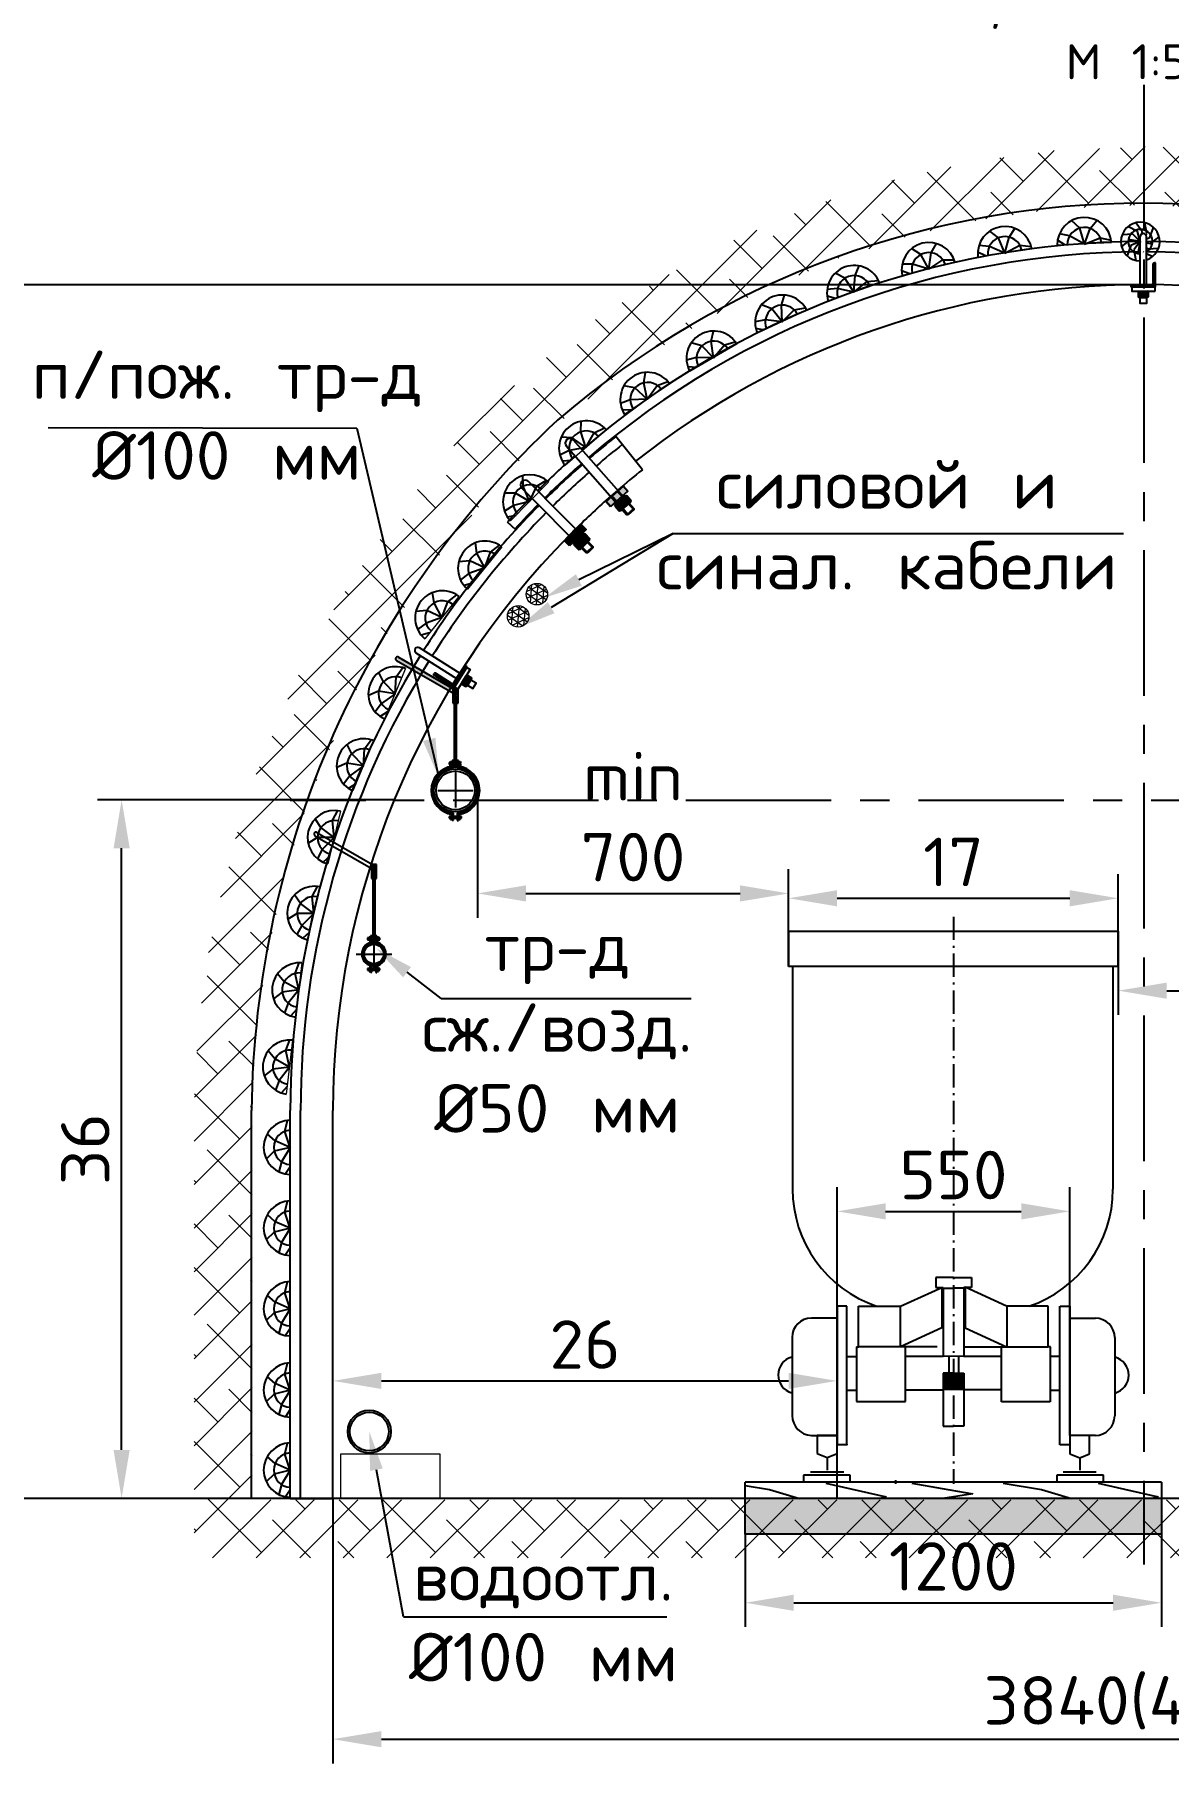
# Model space of a CAD drawing. Header units: millimetres. Extents: x 1757 to 4342, y -1901 to 53.
# Drawn here: x 4096 to 4154.5, y -1836.8 to -1747.6 of the extents above; entities that cross this region are included whole.
import ezdxf

# ---------------------------------------------------------------- set-up
doc = ezdxf.new("R2010")
doc.units = ezdxf.units.MM
doc.header["$LTSCALE"] = 0.1
for name, pattern in [('ACAD_ISO10W100', [18, 12, -3, 0, -3]), ('IRA2', [4, 2, -1, 0, -1]), ('осевая', [2, 1.25, -0.25, 0.25, -0.25])]:
    doc.linetypes.add(name, pattern=pattern)
for name, color, linetype in [('АП-112_22', 5, 'Continuous'), ('АП_138', 7, 'Continuous'), ('ВАГОН', 7, 'Continuous'), ('Д_Распорка', 7, 'Continuous'), ('Контур_112', 252, 'Continuous'), ('М16_Гайка_Конт', 7, 'Continuous'), ('М16_Планка', 7, 'Continuous'), ('М24_Гайка', 7, 'Continuous'), ('М24_Планка', 7, 'Continuous'), ('ОСИ', 1, 'ACAD_ISO10W100'), ('РЕЛЬС', 7, 'Continuous'), ('Ско_М16_СВП-22', 7, 'Continuous'), ('Ско_М24', 5, 'Continuous'), ('Уголок_63х63', 7, 'Continuous'), ('ШПАЛА', 252, 'Continuous')]:
    doc.layers.add(name, color=color, linetype=linetype)
doc.layers.add('Размеры', color=7, linetype='Continuous', lineweight=15)
doc.styles.get("Standard").update_dxf_attribs({"font": 'txt.shx'})
doc.dimstyles.new('ISO-25', dxfattribs={"dimtxt": 2.5, "dimasz": 2.5, "dimexe": 1.25, "dimexo": 0, "dimtad": 1, "dimdec": 0, "dimtxsty": 'Standard', "dimcen": 2.5, "dimadec": 0, "dimazin": 0, "dimtfac": 1, "dimtdec": 0, "dimtmove": 0, "dimatfit": 3, "dimfxl": 1, "dimarcsym": 0})

# ---------------------------------------------------------------- blocks, each defined once
blk = doc.blocks.new('pfnzu')
at = {"color": 7, "lineweight": 0}
blk.add_line((142694.1, -82404), (142694.1, -82544.3), dxfattribs=at)
at = {"layer": 'Д_Распорка', "color": 253}
for p, q in [((142679.9, -82432.8), (142686.9, -82404.5)), ((142694.1, -82474.1), (142679.9, -82432.8)), ((142654.7, -82457.4), (142634.8, -82439)), ((142694.1, -82474.1), (142652.6, -82484.3)), ((142694.1, -82474.1), (142654.7, -82457.4)), ((142694.1, -82474.1), (142671.5, -82511.2)), ((142652.6, -82484.3), (142632.2, -82504.2)), ((142671.5, -82511.2), (142664.9, -82537.2)), ((142694.1, -82524.6), (142681.4, -82542.8))]:
    blk.add_line(p, q, dxfattribs=at)
at = {"layer": 'Д_Распорка', "color": 7}
blk.add_arc((142695.6, -82474.1), 70.2, 91.2316, 268.7684, dxfattribs=at)
at = {"layer": 'Д_Распорка', "color": 253}
blk.add_arc((142695.6, -82474.1), 44.2, 91.9563, 268.0437, dxfattribs=at)
blk = doc.blocks.new('М16_Гайка')
at = {"layer": 'М16_Гайка_Конт'}
h = blk.add_hatch(color=253, dxfattribs=at)
h.paths.add_polyline_path([(1.9, -6.7, 0.267171), (1.9, -13.4), (1.9, -13.4), (14.3, -13.4), (14.3, -13.4, 0.267171), (14.3, -6.7)])
h.paths.add_polyline_path([(1.9, 6.7, 0.133362), (1.9, -6.7), (14.3, -6.7, 0.133362), (14.3, 6.7)])
h.paths.add_polyline_path([(1.9, 13.4), (1.9, 13.4, 0.267171), (1.9, 6.7), (14.3, 6.7, 0.267171), (14.3, 13.4), (14.3, 13.4)])
h.paths.add_polyline_path([(0, 10.1), (0, 0), (1, 0, -0.066387), (1.9, 6.7, -0.267171), (1.9, 13.4)])
h.paths.add_polyline_path([(0, 0), (0, -10), (1.9, -13.4, -0.267171), (1.9, -6.7, -0.066387), (1, 0)])
h.paths.add_polyline_path([(15.2, 0, -0.066387), (14.3, -6.7, -0.267171), (14.3, -13.4), (16.2, -10), (16.2, 0)])
h.paths.add_polyline_path([(14.3, 13.4, -0.267171), (14.3, 6.7, -0.066387), (15.2, 0), (16.2, 0), (16.2, 10.1)])
for p, q in [((1.9, 13.4), (0, 10.1)), ((0, 10.1), (0, -10)), ((0, 10.1), (0, -10)), ((0, 0), (1, 0)), ((1.9, 13.4), (14.3, 13.4)), ((14.3, 6.7), (1.9, 6.7)), ((14.3, 13.4), (16.2, 10.1)), ((15.2, 0), (16.2, 0)), ((16.2, 10.1), (16.2, -10)), ((16.2, 10.1), (16.2, -10)), ((1.9, -13.4), (0, -10)), ((14.3, -6.7), (1.9, -6.7)), ((14.3, -13.4), (1.9, -13.4)), ((14.3, -13.4), (16.2, -10))]:
    blk.add_line(p, q, dxfattribs=at)
for centre, radius, start, end in [((7.7, 10), 6.71, 149.9725, 209.9168), ((26.6, 0), 25.6, 164.8075, 195.1925), ((8.5, 10), 6.71, 330.0832, 29.9168), ((-10.4, 0), 25.6, 344.8075, 15.1925), ((7.7, -10), 6.71, 150.0832, 210.0275), ((8.5, -10), 6.71, 330.0832, 29.9168)]:
    blk.add_arc(centre, radius, start, end, dxfattribs=at)
blk = doc.blocks.new('Уголок_63х63')
blk.add_lwpolyline([(-6, 31.5), (-5.1, 31.5)])
at = {"layer": 'Уголок_63х63'}
for p, q in [((-6, 58.5), (-2.6, 63)), ((-6, 53.2), (0, 61.1)), ((-6, 13), (-6, 60.3)), ((-6, 47.9), (0, 55.9)), ((-6, 42.7), (0, 50.6)), ((-6, 37.4), (0, 45.3)), ((0, 63), (-3.3, 63)), ((0, 0), (0, 63)), ((-63, 0), (-63, 3.3)), ((0, 0), (-63, 0)), ((-62.8, 4.4), (-62, 5.4)), ((-62.1, 0), (-57.6, 6)), ((-13, 6), (-60.3, 6)), ((-58.1, 0), (-53.6, 6)), ((-54.2, 0), (-49.6, 6)), ((-50.2, 0), (-45.6, 6)), ((-46.2, 0), (-41.7, 6)), ((-42.2, 0), (-37.7, 6)), ((-38.2, 0), (-33.7, 6)), ((-34.3, 0), (-29.7, 6)), ((-30.3, 0), (-25.7, 6)), ((-26.3, 0), (-21.8, 6)), ((-22.3, 0), (-17.8, 6)), ((-18.3, 0), (-13.8, 6)), ((-14.4, 0), (-8.7, 7.5)), ((-10.4, 0), (0, 13.7)), ((-6.5, 10.4), (0, 19)), ((-6.4, 0), (0, 8.5)), ((-6, 32.1), (0, 40.1)), ((-6, 26.9), (0, 34.8)), ((-6, 21.6), (0, 29.5)), ((-6, 16.3), (0, 24.3)), ((-2.4, 0), (0, 3.2))]:
    blk.add_line(p, q, dxfattribs=at)
for centre, radius, start, end in [((-3.3, 60.3), 2.7, 90.0004, 180.0004), ((-60.3, 3.3), 2.7, 90.0004, 180.0004), ((-13, 13), 7, 270.0004, 0.0004)]:
    blk.add_arc(centre, radius, start, end, dxfattribs=at)
blk = doc.blocks.new('Хомут_М15_Проф')
at = {"layer": 'Ско_М16_СВП-22'}
for p, q in [((-38.7, 8), (-163, 8)), ((-38.7, -8), (-163, -8))]:
    blk.add_line(p, q, dxfattribs=at)
blk.add_arc((-163, 0), 8, 90, 270, dxfattribs=at)
blk = doc.blocks.new('A$C47E9096D')
at = {"layer": 'М24_Гайка'}
blk.add_hatch(color=253, dxfattribs=at).paths.add_polyline_path([(-69.3, 85.7), (-73.6, 88.2), (-105.2, 88.2), (-109.5, 85.7), (-109.5, 69.3), (-105.2, 66.8), (-73.6, 66.8), (-69.3, 69.3)])
for points in [[(-109.6, 85.7), (-105.2, 88.2)], [(-109.6, 85.7), (-109.6, 69.3)], [(-109.6, 69.3), (-105.2, 66.7)], [(-73.6, 88.2), (-105.2, 88.2)], [(-73.6, 66.7), (-105.2, 66.7)], [(-99.5, 85.7), (-99.5, 73.2)], [(-99.5, 69.3), (-99.5, 81.7)], [(-89.4, 88.2), (-89.4, 87)], [(-89.4, 66.7), (-89.4, 68)], [(-79.3, 85.7), (-79.3, 73.2)], [(-79.3, 69.3), (-79.3, 81.7)], [(-69.3, 85.7), (-73.6, 88.2)], [(-69.3, 69.3), (-73.6, 66.7)], [(-69.3, 85.7), (-69.3, 69.3)]]:
    blk.add_lwpolyline(points, dxfattribs=at)
at = {"layer": 'М24_Гайка', "color": 253}
blk.add_lwpolyline([(-73.6, 88.2), (-105.2, 88.2), (-109.5, 85.7), (-109.5, 69.3), (-105.2, 66.8), (-73.6, 66.8), (-69.3, 69.3), (-69.3, 85.7)], close=True, dxfattribs=at)
at = {"layer": 'М24_Гайка'}
for centre, radius, start, end in [((-104.5, 75.6), 11.3, 63.6373, 116.3627), ((-104.5, 79.4), 11.3, 243.6373, 296.3627), ((-89.4, 45.3), 41.7, 76.0034, 103.9966), ((-89.4, 109.7), 41.7, 256.0034, 283.9966), ((-74.3, 75.6), 11.3, 63.6373, 116.3627), ((-74.3, 79.4), 11.3, 243.6373, 296.3627)]:
    blk.add_arc(centre, radius, start, end, dxfattribs=at)
blk = doc.blocks.new('*D621')
at = {"color": 0, "lineweight": -2}
for p, q in [((4114.541, -1787.091), (4099.232, -1787.091)), ((4100.482, -1820.621), (4100.482, -1789.591)), ((4111.378, -1823.121), (4099.232, -1823.121))]:
    blk.add_line(p, q, dxfattribs=at)
at = {"color": 0, "lineweight": 15}
for points in [[(4100.066, -1789.591), (4100.899, -1789.591), (4100.482, -1787.091)], [(4100.066, -1820.621), (4100.899, -1820.621), (4100.482, -1823.121)]]:
    blk.add_solid(points, dxfattribs=at)
at = {"layer": 'Defpoints', "color": 0, "lineweight": 15}
for p in [(4100.482, -1787.091), (4114.541, -1787.091), (4111.378, -1823.121)]:
    blk.add_point(p, dxfattribs=at)
at = {"color": 0, "lineweight": 0, "insert": (4098.607, -1805.106), "char_height": 2.5, "attachment_point": 5, "rotation": 90}
blk.add_mtext('36', dxfattribs=at)
blk = doc.blocks.new('*D622')
at = {"color": 0, "lineweight": -2}
for p, q in [((4118.835, -1787.123), (4118.835, -1793.172)), ((4134.878, -1794.781), (4134.878, -1790.672)), ((4121.335, -1791.922), (4132.378, -1791.922))]:
    blk.add_line(p, q, dxfattribs=at)
at = {"color": 0, "lineweight": 15}
for points in [[(4121.335, -1791.505), (4121.335, -1792.338), (4118.835, -1791.922)], [(4132.378, -1791.505), (4132.378, -1792.338), (4134.878, -1791.922)]]:
    blk.add_solid(points, dxfattribs=at)
at = {"layer": 'Defpoints', "color": 0, "lineweight": 15}
for p in [(4118.835, -1787.123), (4134.878, -1791.922), (4134.878, -1794.781)]:
    blk.add_point(p, dxfattribs=at)
at = {"color": 0, "lineweight": 0, "insert": (4126.857, -1787.963), "char_height": 2.5, "attachment_point": 5}
blk.add_mtext('min\\P700', dxfattribs=at)
blk = doc.blocks.new('*D648')
at = {"color": 0, "lineweight": -2}
for p, q in [((4134.878, -1793.874), (4134.878, -1790.922)), ((4151.877, -1793.874), (4151.877, -1790.922)), ((4137.378, -1792.172), (4149.377, -1792.172))]:
    blk.add_line(p, q, dxfattribs=at)
at = {"color": 0, "lineweight": 15}
for points in [[(4137.378, -1791.755), (4137.378, -1792.588), (4134.878, -1792.172)], [(4149.377, -1791.755), (4149.377, -1792.588), (4151.877, -1792.172)]]:
    blk.add_solid(points, dxfattribs=at)
at = {"layer": 'Defpoints', "color": 0, "lineweight": 15}
for p in [(4151.877, -1792.172), (4134.878, -1793.874), (4151.877, -1793.874)]:
    blk.add_point(p, dxfattribs=at)
at = {"color": 0, "lineweight": 0, "insert": (4143.377, -1790.297), "char_height": 2.5, "attachment_point": 5}
blk.add_mtext('17', dxfattribs=at)
blk = doc.blocks.new('*D623')
at = {"color": 0, "lineweight": -2}
for p, q in [((4132.646, -1824.975), (4132.646, -1829.755)), ((4154.109, -1824.975), (4154.109, -1829.755)), ((4135.146, -1828.505), (4151.609, -1828.505))]:
    blk.add_line(p, q, dxfattribs=at)
at = {"color": 0, "lineweight": 15}
for points in [[(4135.146, -1828.089), (4135.146, -1828.922), (4132.646, -1828.505)], [(4151.609, -1828.089), (4151.609, -1828.922), (4154.109, -1828.505)]]:
    blk.add_solid(points, dxfattribs=at)
at = {"layer": 'Defpoints', "color": 0, "lineweight": 15}
for p in [(4132.646, -1824.975), (4154.109, -1824.975), (4154.109, -1828.505)]:
    blk.add_point(p, dxfattribs=at)
at = {"color": 0, "lineweight": 0, "insert": (4143.377, -1826.63), "char_height": 2.5, "attachment_point": 5}
blk.add_mtext('1200', dxfattribs=at)
blk = doc.blocks.new('*D626')
at = {"color": 0, "lineweight": -2}
for p, q in [((4111.378, -1823.121), (4111.378, -1815.812)), ((4137.378, -1823.121), (4137.378, -1815.812)), ((4113.878, -1817.062), (4134.878, -1817.062))]:
    blk.add_line(p, q, dxfattribs=at)
at = {"color": 0, "lineweight": 15}
for points in [[(4113.878, -1816.645), (4113.878, -1817.479), (4111.378, -1817.062)], [(4134.878, -1816.645), (4134.878, -1817.479), (4137.378, -1817.062)]]:
    blk.add_solid(points, dxfattribs=at)
at = {"layer": 'Defpoints', "color": 0, "lineweight": 15}
for p in [(4137.378, -1817.062), (4111.378, -1823.121), (4137.378, -1823.121)]:
    blk.add_point(p, dxfattribs=at)
at = {"color": 0, "lineweight": 0, "insert": (4124.378, -1815.187), "char_height": 2.5, "attachment_point": 5}
blk.add_mtext('26', dxfattribs=at)
blk = doc.blocks.new('*D652')
at = {"color": 0, "lineweight": -2}
for p, q in [((4137.378, -1819.875), (4137.378, -1807.069)), ((4149.377, -1819.885), (4149.377, -1807.069)), ((4139.878, -1808.319), (4146.877, -1808.319))]:
    blk.add_line(p, q, dxfattribs=at)
at = {"color": 0, "lineweight": 15}
for points in [[(4139.878, -1807.902), (4139.878, -1808.735), (4137.378, -1808.319)], [(4146.877, -1807.902), (4146.877, -1808.735), (4149.377, -1808.319)]]:
    blk.add_solid(points, dxfattribs=at)
at = {"layer": 'Defpoints', "color": 0, "lineweight": 15}
for p in [(4149.377, -1808.319), (4137.378, -1819.875), (4149.377, -1819.885)]:
    blk.add_point(p, dxfattribs=at)
at = {"color": 0, "lineweight": 0, "insert": (4143.377, -1806.444), "char_height": 2.5, "attachment_point": 5}
blk.add_mtext('550', dxfattribs=at)
blk = doc.blocks.new('*D655')
at = {"color": 0, "lineweight": -2}
for p, q in [((4151.877, -1794.786), (4151.877, -1798.187)), ((4165.374, -1803.405), (4165.374, -1795.687)), ((4154.377, -1796.937), (4162.874, -1796.937))]:
    blk.add_line(p, q, dxfattribs=at)
at = {"color": 0, "lineweight": 15}
for points in [[(4154.377, -1796.52), (4154.377, -1797.353), (4151.877, -1796.937)], [(4162.874, -1796.52), (4162.874, -1797.353), (4165.374, -1796.937)]]:
    blk.add_solid(points, dxfattribs=at)
at = {"layer": 'Defpoints', "color": 0, "lineweight": 15}
for p in [(4151.877, -1794.786), (4165.374, -1796.937), (4165.374, -1803.405)]:
    blk.add_point(p, dxfattribs=at)
at = {"color": 0, "lineweight": 0, "insert": (4158.626, -1792.978), "char_height": 2.5, "attachment_point": 5}
blk.add_mtext('min\\P400', dxfattribs=at)
blk = doc.blocks.new('*D629')
at = {"color": 0, "lineweight": -2}
for p, q in [((4152.655, -1760.54), (4090.284, -1760.54)), ((4091.534, -1820.621), (4091.534, -1763.04)), ((4110.857, -1823.121), (4090.284, -1823.121))]:
    blk.add_line(p, q, dxfattribs=at)
at = {"color": 0, "lineweight": 15}
for points in [[(4091.117, -1763.04), (4091.95, -1763.04), (4091.534, -1760.54)], [(4091.117, -1820.621), (4091.95, -1820.621), (4091.534, -1823.121)]]:
    blk.add_solid(points, dxfattribs=at)
at = {"layer": 'Defpoints', "color": 0, "lineweight": 15}
for p in [(4091.534, -1760.54), (4152.655, -1760.54), (4110.857, -1823.121)]:
    blk.add_point(p, dxfattribs=at)
at = {"color": 0, "lineweight": 0, "insert": (4089.659, -1791.83), "char_height": 2.5, "attachment_point": 5, "rotation": 90}
blk.add_mtext('2830(3080)', dxfattribs=at)
blk = doc.blocks.new('*D630')
at = {"color": 0, "lineweight": -2}
for p, q in [((4111.378, -1823.121), (4111.378, -1836.791)), ((4194.974, -1823.121), (4194.974, -1836.791)), ((4113.878, -1835.541), (4192.474, -1835.541))]:
    blk.add_line(p, q, dxfattribs=at)
at = {"color": 0, "lineweight": 15}
for points in [[(4113.878, -1835.124), (4113.878, -1835.958), (4111.378, -1835.541)], [(4192.474, -1835.124), (4192.474, -1835.958), (4194.974, -1835.541)]]:
    blk.add_solid(points, dxfattribs=at)
at = {"layer": 'Defpoints', "color": 0, "lineweight": 15}
for p in [(4111.378, -1823.121), (4194.974, -1823.121), (4194.974, -1835.541)]:
    blk.add_point(p, dxfattribs=at)
at = {"color": 0, "lineweight": 0, "insert": (4153.176, -1833.666), "char_height": 2.5, "attachment_point": 5}
blk.add_mtext('3840(4180)', dxfattribs=at)

msp = doc.modelspace()

# ---------------------------------------------------------------- hatches: boundary and pattern name
at = {"lineweight": 0}
h = msp.add_hatch(dxfattribs=at)
h.set_pattern_fill('ANSI38', scale=0.5, style=0)
h.set_pattern_definition([(45, (-279742.487, 278903.6247), (-1.122532015, 1.122532015), []), (135, (-279742.487, 278903.6247), (-3.3675960454, 1.122532015), [3.96875, -2.38125])])
h.paths.add_polyline_path([(4107.219, -1823.191), (4107.219, -1803.192), (4107.283, -1801.196), (4107.477, -1798.707), (4107.96, -1795.24), (4108.894, -1791.017), (4110.085, -1787.193), (4112.177, -1782.206), (4114.161, -1778.525), (4117.158, -1774.059), (4120.581, -1769.983), (4123.632, -1767.125), (4126.941, -1764.551), (4131.956, -1761.552), (4137.25, -1759.228), (4141.345, -1757.939), (4145.234, -1757.086), (4148.781, -1756.607), (4153.567, -1756.395), (4159.051, -1756.762), (4163.69, -1757.69), (4170.179, -1759.606), (4173.999, -1761.309), (4178.182, -1763.683), (4181.349, -1765.895), (4184.437, -1768.541), (4187.386, -1771.703), (4189.946, -1774.972), (4191.796, -1777.74), (4193.772, -1781.235), (4195.479, -1784.931), (4196.348, -1787.193), (4197.765, -1791.982), (4198.86, -1797.847), (4199.215, -1803.192), (4199.215, -1823.191)], flags=16)
h.paths.add_polyline_path([(4104.219, -1826.191), (4104.219, -1803.143), (4104.287, -1801.031), (4104.493, -1798.383), (4105.005, -1794.709), (4105.992, -1790.245), (4107.263, -1786.164), (4109.467, -1780.911), (4111.589, -1776.974), (4114.757, -1772.253), (4118.399, -1767.917), (4121.682, -1764.842), (4125.244, -1762.071), (4130.578, -1758.88), (4136.194, -1756.415), (4140.572, -1755.037), (4144.711, -1754.129), (4148.513, -1753.615), (4153.601, -1753.391), (4159.447, -1753.782), (4164.411, -1754.774), (4171.219, -1756.785), (4175.353, -1758.628), (4179.785, -1761.143), (4183.188, -1763.521), (4186.516, -1766.372), (4189.668, -1769.752), (4192.378, -1773.211), (4194.352, -1776.167), (4196.444, -1779.866), (4198.244, -1783.762), (4199.191, -1786.227), (4200.686, -1791.279), (4201.841, -1797.471), (4202.215, -1803.092), (4202.215, -1826.191)])
h = msp.add_hatch(dxfattribs=at)
h.set_pattern_fill('NET3', scale=0.099995, angle=35, style=0)
h.set_pattern_definition([(145, (7050.25713, -172.02607), (0.182101877, 0.260068433), []), (85, (7050.25713, -172.02607), (0.31627681, -0.027670635), []), (25, (7050.25713, -172.02607), (0.13417493, -0.28773907), [])])
edge = h.paths.add_edge_path()
edge.add_arc((4121.898, -1776.488), 0.554, 0, 360)
h = msp.add_hatch(dxfattribs=at)
h.set_pattern_fill('NET3', scale=0.099995, angle=35, style=0)
h.set_pattern_definition([(145, (7049.29046, -173.1706), (0.182101877, 0.260068433), []), (85, (7049.29046, -173.1706), (0.31627681, -0.027670635), []), (25, (7049.29046, -173.1706), (0.13417493, -0.28773907), [])])
edge = h.paths.add_edge_path()
edge.add_arc((4120.932, -1777.633), 0.554, 0, 360)
at = {"lineweight": 0, "true_color": 0xffffff}
h = msp.add_hatch(color=7, dxfattribs=at)
edge = h.paths.add_edge_path()
edge.add_line((4114.659, -1779.904), (4117.562, -1781.582))
edge.add_line((4117.562, -1781.582), (4117.567, -1781.391))
edge.add_line((4117.567, -1781.391), (4117.62, -1781.381))
edge.add_line((4117.62, -1781.381), (4114.76, -1779.729))
edge.add_arc((4114.712, -1779.818), 0.101, 61.40336, 238.55297)
msp.add_hatch(color=7, dxfattribs=at).paths.add_polyline_path([(4132.646, -1823.121), (4132.646, -1824.975), (4154.109, -1824.975), (4154.109, -1823.121)])
at = {"layer": 'М24_Планка'}
for points in [[(4126.357, -1770.917), (4125.463, -1771.706), (4125.696, -1771.97), (4126.59, -1771.181)], [(4124.178, -1772.902), (4123.332, -1773.742), (4123.58, -1773.992), (4124.426, -1773.152)]]:
    msp.add_hatch(color=7, dxfattribs=at).paths.add_polyline_path(points)

# ---------------------------------------------------------------- linework, layer by layer
at = {"color": 7, "linetype": 'осевая', "ltscale": 60}
for p, q in [((4153.19, -1750.222), (4153.19, -1826.528)), ((4197.076, -1787.123), (4109.175, -1787.123))]:
    msp.add_line(p, q, dxfattribs=at)
at = {"color": 7}
for p, q in [((4096.691, -1767.888), (4112.611, -1767.933)), ((4112.611, -1767.933), (4116.836, -1785.945)), ((4128.929, -1773.365), (4122.634, -1777.183)), ((4128.929, -1773.365), (4124.06, -1775.755)), ((4128.929, -1773.365), (4152.156, -1773.356)), ((4117.757, -1781.707), (4117.633, -1781.707)), ((4117.633, -1781.707), (4117.633, -1785.391)), ((4117.757, -1785.391), (4117.757, -1781.707)), ((4117.592, -1785.066), (4117.526, -1785.066)), ((4117.526, -1785.066), (4117.526, -1785.448)), ((4117.592, -1785.448), (4117.592, -1785.066)), ((4117.855, -1785.07), (4117.789, -1785.07)), ((4117.789, -1785.07), (4117.789, -1785.452)), ((4117.855, -1785.452), (4117.855, -1785.07)), ((4118.004, -1785.171), (4117.369, -1785.171)), ((4117.369, -1785.171), (4117.369, -1785.266)), ((4117.369, -1785.266), (4118.004, -1785.266)), ((4117.523, -1785.128), (4117.448, -1785.128)), ((4117.448, -1785.128), (4117.448, -1785.325)), ((4117.448, -1785.325), (4117.523, -1785.325)), ((4117.523, -1785.325), (4117.523, -1785.128)), ((4117.526, -1785.448), (4117.592, -1785.448)), ((4117.633, -1785.391), (4117.757, -1785.391)), ((4117.789, -1785.452), (4117.855, -1785.452)), ((4117.937, -1785.128), (4117.862, -1785.128)), ((4117.862, -1785.128), (4117.862, -1785.325)), ((4117.862, -1785.325), (4117.937, -1785.325)), ((4117.937, -1785.325), (4117.937, -1785.128)), ((4118.004, -1787.951), (4117.369, -1787.951)), ((4117.369, -1787.951), (4117.369, -1788.045)), ((4117.369, -1788.045), (4118.004, -1788.045)), ((4117.523, -1787.908), (4117.448, -1787.908)), ((4117.448, -1787.908), (4117.448, -1788.105)), ((4117.448, -1788.105), (4117.523, -1788.105)), ((4117.523, -1788.105), (4117.523, -1787.908)), ((4117.592, -1787.768), (4117.526, -1787.768)), ((4117.526, -1787.768), (4117.526, -1788.149)), ((4117.526, -1788.149), (4117.592, -1788.149)), ((4117.592, -1788.149), (4117.592, -1787.768)), ((4117.855, -1787.764), (4117.789, -1787.764)), ((4117.789, -1787.764), (4117.789, -1788.146)), ((4117.789, -1787.772), (4117.789, -1788.154)), ((4117.789, -1788.146), (4117.855, -1788.146)), ((4117.789, -1788.154), (4117.855, -1788.154)), ((4117.855, -1788.146), (4117.855, -1787.764)), ((4117.855, -1788.154), (4117.855, -1787.772)), ((4117.937, -1787.908), (4117.862, -1787.908)), ((4117.862, -1787.908), (4117.862, -1788.105)), ((4117.862, -1788.105), (4117.937, -1788.105)), ((4117.937, -1788.105), (4117.937, -1787.908)), ((4118.004, -1788.045), (4118.004, -1787.951)), ((4113.553, -1790.751), (4113.429, -1790.751)), ((4113.429, -1790.751), (4113.429, -1794.435)), ((4113.553, -1794.435), (4113.553, -1790.751)), ((4113.799, -1794.215), (4113.165, -1794.215)), ((4113.165, -1794.215), (4113.165, -1794.309)), ((4113.165, -1794.309), (4113.799, -1794.309)), ((4113.318, -1794.171), (4113.244, -1794.171)), ((4113.244, -1794.171), (4113.244, -1794.368)), ((4113.244, -1794.368), (4113.318, -1794.368)), ((4113.318, -1794.368), (4113.318, -1794.171)), ((4113.387, -1794.11), (4113.321, -1794.11)), ((4113.321, -1794.11), (4113.321, -1794.491)), ((4113.321, -1794.491), (4113.387, -1794.491)), ((4113.387, -1794.491), (4113.387, -1794.11)), ((4113.429, -1794.435), (4113.553, -1794.435)), ((4113.65, -1794.114), (4113.584, -1794.114)), ((4113.584, -1794.114), (4113.584, -1794.495)), ((4113.584, -1794.495), (4113.65, -1794.495)), ((4113.65, -1794.495), (4113.65, -1794.114)), ((4113.732, -1794.171), (4113.657, -1794.171)), ((4113.657, -1794.171), (4113.657, -1794.368)), ((4113.657, -1794.368), (4113.732, -1794.368)), ((4113.732, -1794.368), (4113.732, -1794.171)), ((4113.799, -1794.309), (4113.799, -1794.215)), ((4113.318, -1795.747), (4113.244, -1795.747)), ((4113.244, -1795.747), (4113.244, -1795.944)), ((4113.318, -1795.944), (4113.318, -1795.747)), ((4113.387, -1795.607), (4113.321, -1795.607)), ((4113.321, -1795.607), (4113.321, -1795.989)), ((4113.387, -1795.989), (4113.387, -1795.607)), ((4113.65, -1795.603), (4113.584, -1795.603)), ((4113.584, -1795.603), (4113.584, -1795.985)), ((4113.584, -1795.611), (4113.584, -1795.993)), ((4113.65, -1795.985), (4113.65, -1795.603)), ((4113.65, -1795.993), (4113.65, -1795.611)), ((4113.732, -1795.747), (4113.657, -1795.747)), ((4113.657, -1795.747), (4113.657, -1795.944)), ((4113.732, -1795.944), (4113.732, -1795.747)), ((4113.799, -1795.79), (4113.165, -1795.79)), ((4113.165, -1795.79), (4113.165, -1795.885)), ((4113.165, -1795.885), (4113.799, -1795.885)), ((4113.244, -1795.944), (4113.318, -1795.944)), ((4113.321, -1795.989), (4113.387, -1795.989)), ((4113.584, -1795.985), (4113.65, -1795.985)), ((4113.584, -1795.993), (4113.65, -1795.993)), ((4113.657, -1795.944), (4113.732, -1795.944)), ((4113.799, -1795.885), (4113.799, -1795.79)), ((4116.955, -1797.343), (4115.201, -1795.986)), ((4116.955, -1797.343), (4129.856, -1797.333)), ((4143.911, -1815.806), (4142.855, -1815.791)), ((4115.025, -1829.234), (4113.619, -1821.643)), ((4115.025, -1829.234), (4128.595, -1829.227))]:
    msp.add_line(p, q, dxfattribs=at)
at = {"color": 7, "linetype": 'Continuous'}
for p, q in [((4114.76, -1779.729), (4117.62, -1781.381)), ((4114.659, -1779.904), (4117.562, -1781.582)), ((4117.832, -1781.391), (4117.567, -1781.391)), ((4117.567, -1781.391), (4117.567, -1782.113)), ((4117.643, -1781.449), (4117.587, -1781.546)), ((4117.755, -1781.449), (4117.643, -1781.449)), ((4117.811, -1781.546), (4117.755, -1781.449)), ((4117.832, -1782.11), (4117.832, -1781.391)), ((4117.567, -1782.113), (4117.633, -1782.113)), ((4117.587, -1781.546), (4117.643, -1781.643)), ((4117.643, -1781.643), (4117.755, -1781.643)), ((4117.755, -1781.643), (4117.811, -1781.546)), ((4117.757, -1782.11), (4117.832, -1782.11)), ((4110.449, -1788.945), (4113.357, -1790.625)), ((4110.556, -1788.772), (4113.415, -1790.425)), ((4113.627, -1790.434), (4113.363, -1790.434)), ((4113.363, -1790.434), (4113.363, -1791.156)), ((4113.363, -1791.156), (4113.429, -1791.156)), ((4113.439, -1790.493), (4113.383, -1790.59)), ((4113.383, -1790.59), (4113.439, -1790.687)), ((4113.551, -1790.493), (4113.439, -1790.493)), ((4113.439, -1790.687), (4113.551, -1790.687)), ((4113.606, -1790.59), (4113.551, -1790.493)), ((4113.551, -1790.687), (4113.606, -1790.59)), ((4113.553, -1791.154), (4113.627, -1791.154)), ((4113.627, -1791.154), (4113.627, -1790.434))]:
    msp.add_line(p, q, dxfattribs=at)
at = {"color": 7, "linetype": 'IRA2', "ltscale": 20}
for p, q in [((4117.696, -1785.659), (4117.696, -1787.492)), ((4116.785, -1786.605), (4118.619, -1786.605)), ((4117.663, -1786.605), (4117.729, -1786.605)), ((4117.696, -1786.638), (4117.696, -1786.571)), ((4113.491, -1794.101), (4113.491, -1795.934)), ((4112.58, -1795.046), (4114.414, -1795.046)), ((4113.458, -1795.648), (4113.525, -1795.648)), ((4113.491, -1795.682), (4113.491, -1795.615))]:
    msp.add_line(p, q, dxfattribs=at)
at = {"color": 7, "lineweight": 0}
msp.add_line((4107.178, -1823.121), (4154.082, -1823.121), dxfattribs=at)
msp.add_lwpolyline([(4111.783, -1820.825), (4116.888, -1820.825), (4116.888, -1823.121), (4111.783, -1823.121)], close=True, dxfattribs=at)
msp.add_lwpolyline([(4132.646, -1823.121), (4132.646, -1824.975), (4154.109, -1824.975), (4154.109, -1823.121), (4132.646, -1823.121)], dxfattribs=at)
for centre in [(4121.898, -1776.488), (4120.932, -1777.633)]:
    msp.add_circle(centre, 0.554, dxfattribs=at)
at = {"color": 7, "linetype": 'Continuous'}
for centre, radius in [((4117.699, -1781.538), 0.115), ((4117.699, -1781.538), 0.0468), ((4113.495, -1790.582), 0.115), ((4113.495, -1790.582), 0.0468)]:
    msp.add_circle(centre, radius, dxfattribs=at)
at = {"color": 7}
for centre, radius in [((4117.696, -1786.605), 1.108), ((4117.696, -1786.605), 1), ((4113.491, -1795.046), 0.554), ((4113.491, -1795.046), 0.5), ((4113.254, -1819.676), 1.108), ((4113.254, -1819.676), 1)]:
    msp.add_circle(centre, radius, dxfattribs=at)
for centre, radius, start, end in [((4114.712, -1779.818), 0.101, 61.40336, 238.55297), ((4117.696, -1786.605), 1.252, 97.79844, 262.20156), ((4117.696, -1786.605), 1.175, 98.31333, 262.00743), ((4117.696, -1786.605), 1.252, 277.2932, 82.7068), ((4117.696, -1786.605), 1.175, 277.77432, 82.22568), ((4110.507, -1788.861), 0.101, 61.40336, 238.55297), ((4113.491, -1795.046), 0.626, 105.74624, 254.25376), ((4113.491, -1795.046), 0.587, 106.80845, 253.19155), ((4113.491, -1795.046), 0.626, 284.70805, 75.29195), ((4113.491, -1795.046), 0.587, 285.69659, 74.30341)]:
    msp.add_arc(centre, radius, start, end, dxfattribs=at)
for points in [[(4123.907, -1775.459), (4124.213, -1776.051), (4122.284, -1776.674)], [(4122.461, -1776.898), (4122.807, -1777.468), (4120.924, -1778.22)], [(4116.021, -1784.056), (4116.668, -1783.894), (4116.829, -1785.915)], [(4115.405, -1795.722), (4114.997, -1796.249), (4113.62, -1794.761)], [(4113.291, -1821.703), (4113.947, -1821.582), (4113.254, -1819.676)]]:
    msp.add_solid(points, dxfattribs=at)
at = {"layer": 'АП-112_22', "color": 7}
for p, q in [((4127.338, -1770.072), (4125.971, -1768.351)), ((4120.813, -1773.161), (4120.38, -1772.765)), ((4109.18, -1823.121), (4109.18, -1803.122)), ((4109.708, -1823.121), (4109.708, -1803.122)), ((4111.378, -1823.121), (4111.378, -1803.122)), ((4109.18, -1823.121), (4111.378, -1823.121))]:
    msp.add_line(p, q, dxfattribs=at)
for centre, radius, start, end in [((4153.176, -1802.718), 44.416, 90.20626, 130.6507), ((4153.176, -1802.718), 44.416, 49.3493, 89.79348), ((4153.176, -1802.718), 43.885, 90.20875, 130.6475), ((4153.176, -1802.718), 43.885, 49.3525, 89.79099), ((4153.176, -1802.718), 42.198, 90.2171, 128.36132), ((4153.176, -1802.718), 42.198, 51.63868, 89.78263), ((4153.576, -1803.122), 44.396, 128.44574, 130.69933), ((4153.576, -1803.122), 43.867, 128.44574, 130.69672), ((4153.176, -1802.718), 44.416, 131.26987, 134.70416), ((4153.176, -1802.718), 43.885, 131.27415, 134.70234), ((4153.576, -1803.122), 44.396, 131.31877, 134.70244), ((4153.576, -1803.122), 43.867, 131.32363, 134.7006), ((4153.576, -1803.122), 42.198, 128.44574, 130.68806), ((4153.176, -1802.718), 44.416, 135.32333, 137.59433), ((4153.576, -1803.122), 42.198, 131.33977, 134.69449), ((4153.576, -1803.122), 44.396, 135.32188, 147.68862), ((4153.576, -1803.122), 43.867, 135.32751, 147.68512), ((4153.176, -1802.718), 43.885, 135.32899, 137.59433), ((4153.576, -1803.122), 42.198, 135.3462, 180), ((4153.576, -1803.122), 44.396, 148.10158, 180), ((4153.576, -1803.122), 43.867, 148.10306, 180)]:
    msp.add_arc(centre, radius, start, end, dxfattribs=at)
at = {"layer": 'АП_138', "color": 7}
msp.add_line((4111.378, -1823.121), (4108.915, -1823.121), dxfattribs=at)
at = {"layer": 'ВАГОН', "color": 7}
for p, q in [((4134.878, -1793.874), (4134.878, -1795.678)), ((4134.878, -1795.688), (4134.878, -1793.874)), ((4134.878, -1793.874), (4151.877, -1793.874)), ((4151.877, -1793.874), (4151.877, -1795.688)), ((4151.877, -1795.688), (4151.877, -1793.883)), ((4151.877, -1795.688), (4134.878, -1795.688)), ((4135.083, -1795.678), (4135.083, -1807.17)), ((4151.604, -1795.688), (4151.604, -1807.179)), ((4143.388, -1811.734), (4142.463, -1811.734)), ((4142.463, -1811.734), (4142.463, -1812.247)), ((4143.379, -1811.734), (4144.304, -1811.734)), ((4144.304, -1811.734), (4144.304, -1812.247)), ((4140.643, -1813.205), (4142.784, -1812.247)), ((4142.463, -1812.247), (4142.855, -1812.247)), ((4142.784, -1812.229), (4142.784, -1814.322)), ((4142.855, -1812.247), (4142.855, -1815.806)), ((4142.855, -1812.281), (4143.388, -1812.281)), ((4143.911, -1812.281), (4143.379, -1812.281)), ((4144.304, -1812.247), (4143.911, -1812.247)), ((4143.911, -1812.247), (4143.911, -1815.806)), ((4146.112, -1813.214), (4143.982, -1812.229)), ((4143.982, -1812.229), (4143.982, -1814.322)), ((4137.877, -1813.205), (4137.378, -1813.205)), ((4137.378, -1813.205), (4137.378, -1820.348)), ((4137.882, -1820.348), (4137.882, -1813.205)), ((4138.487, -1813.205), (4140.643, -1813.205)), ((4138.487, -1815.298), (4138.487, -1813.205)), ((4140.629, -1813.205), (4140.629, -1815.307)), ((4148.268, -1813.214), (4146.112, -1813.214)), ((4146.126, -1813.214), (4146.126, -1815.317)), ((4148.268, -1815.308), (4148.268, -1813.214)), ((4148.873, -1820.357), (4148.873, -1813.214)), ((4148.877, -1813.214), (4149.377, -1813.214)), ((4149.377, -1813.214), (4149.377, -1820.357)), ((4137.378, -1813.82), (4136.059, -1813.82)), ((4142.784, -1814.322), (4140.643, -1815.298)), ((4143.982, -1814.322), (4146.112, -1815.308)), ((4149.377, -1813.83), (4150.696, -1813.83)), ((4135.059, -1814.82), (4135.059, -1818.856)), ((4138.385, -1815.306), (4138.494, -1815.306)), ((4138.386, -1815.298), (4138.386, -1818.131)), ((4142.546, -1815.298), (4138.487, -1815.298)), ((4140.906, -1818.131), (4140.906, -1815.298)), ((4143.911, -1815.308), (4148.268, -1815.308)), ((4145.849, -1818.14), (4145.849, -1815.308)), ((4148.38, -1815.312), (4148.27, -1815.312)), ((4148.369, -1815.308), (4148.369, -1818.14)), ((4151.696, -1814.83), (4151.696, -1818.865)), ((4137.873, -1815.797), (4138.377, -1815.797)), ((4140.945, -1815.791), (4142.855, -1815.791)), ((4143.136, -1815.806), (4143.136, -1816.696)), ((4143.631, -1815.806), (4143.631, -1816.696)), ((4145.81, -1815.8), (4143.911, -1815.8)), ((4148.882, -1815.806), (4148.377, -1815.806)), ((4143.388, -1816.662), (4142.855, -1816.662)), ((4142.855, -1816.662), (4142.855, -1819.4)), ((4143.379, -1816.662), (4143.911, -1816.662)), ((4143.911, -1816.662), (4143.911, -1819.4)), ((4137.873, -1817.543), (4138.377, -1817.543)), ((4140.945, -1817.515), (4142.855, -1817.515)), ((4145.81, -1817.525), (4143.911, -1817.525)), ((4148.882, -1817.552), (4148.377, -1817.552)), ((4138.386, -1818.131), (4140.906, -1818.131)), ((4148.369, -1818.14), (4145.849, -1818.14)), ((4142.855, -1819.4), (4143.388, -1819.4)), ((4143.911, -1819.4), (4143.379, -1819.4)), ((4136.059, -1819.875), (4137.378, -1819.875)), ((4137.378, -1820.348), (4137.882, -1820.348)), ((4149.377, -1820.357), (4148.873, -1820.357)), ((4150.696, -1819.885), (4149.377, -1819.885))]:
    msp.add_line(p, q, dxfattribs=at)
for centre, radius, start, end in [((4141.452, -1807.17), 6.369, 180, 251.37652), ((4145.236, -1807.179), 6.369, 288.62348, 0), ((4136.059, -1814.82), 1, 90, 180), ((4150.696, -1814.83), 1, 0, 90), ((4135.298, -1816.755), 0.959, 105.46233, 254.53767), ((4151.457, -1816.765), 0.959, 285.46233, 74.53767), ((4136.094, -1818.841), 1.035, 180.80202, 268.06345), ((4150.661, -1818.85), 1.035, 271.93655, 359.19798)]:
    msp.add_arc(centre, radius, start, end, dxfattribs=at)
for p in [(4137.378, -1819.855), (4137.882, -1820.348), (4149.377, -1819.865)]:
    msp.add_point(p, dxfattribs=at)
for points in [[(4142.882, -1816.696), (4143.414, -1816.696), (4142.882, -1817.552), (4143.414, -1817.552)], [(4143.911, -1816.696), (4143.379, -1816.696), (4143.911, -1817.552), (4143.379, -1817.552)]]:
    msp.add_solid(points, dxfattribs=at)
at = {"layer": 'Д_Распорка', "color": 7}
for p, q in [((4153.119, -1757.779), (4152.79, -1757.328)), ((4153.119, -1757.779), (4152.79, -1757.328)), ((4153.344, -1757.882), (4153.254, -1757.331)), ((4153.344, -1757.882), (4153.254, -1757.331)), ((4152.49, -1758.21), (4152.046, -1758.548)), ((4152.49, -1758.21), (4152.046, -1758.548)), ((4152.635, -1757.928), (4152.078, -1757.955)), ((4152.635, -1757.928), (4152.078, -1757.955)), ((4152.874, -1757.788), (4152.379, -1757.532)), ((4152.874, -1757.788), (4152.379, -1757.532)), ((4153.016, -1758.303), (4152.49, -1758.21)), ((4153.016, -1758.303), (4152.49, -1758.21)), ((4153.016, -1758.303), (4152.524, -1758.511)), ((4153.016, -1758.303), (4152.524, -1758.511)), ((4153.016, -1758.303), (4152.635, -1757.928)), ((4153.016, -1758.303), (4152.635, -1757.928)), ((4153.016, -1758.303), (4152.687, -1758.724)), ((4153.016, -1758.303), (4152.687, -1758.724)), ((4153.016, -1758.303), (4152.874, -1757.788)), ((4153.016, -1758.303), (4152.874, -1757.788)), ((4153.016, -1758.303), (4152.899, -1758.824)), ((4153.016, -1758.303), (4152.899, -1758.824)), ((4153.092, -1757.918), (4153.119, -1757.779)), ((4153.092, -1757.918), (4153.119, -1757.779)), ((4153.294, -1757.946), (4153.344, -1757.882)), ((4153.294, -1757.946), (4153.344, -1757.882)), ((4153.336, -1758.167), (4153.508, -1758.094)), ((4153.336, -1758.167), (4153.508, -1758.094)), ((4153.508, -1758.094), (4153.696, -1757.57)), ((4153.508, -1758.094), (4153.696, -1757.57)), ((4153.542, -1758.395), (4153.985, -1758.057)), ((4153.542, -1758.395), (4153.985, -1758.057)), ((4152.524, -1758.511), (4152.336, -1759.035)), ((4152.524, -1758.511), (4152.336, -1759.035)), ((4152.687, -1758.724), (4152.778, -1759.274)), ((4152.899, -1758.824), (4153.016, -1758.992)), ((4152.899, -1758.824), (4153.016, -1758.992)), ((4153.157, -1758.817), (4153.187, -1758.833)), ((4153.157, -1758.817), (4153.187, -1758.833)), ((4153.336, -1758.359), (4153.542, -1758.395)), ((4153.336, -1758.359), (4153.542, -1758.395)), ((4153.336, -1758.617), (4153.397, -1758.677)), ((4153.336, -1758.617), (4153.397, -1758.677)), ((4153.336, -1758.91), (4153.653, -1759.073)), ((4153.336, -1758.91), (4153.653, -1759.073)), ((4153.397, -1758.677), (4153.954, -1758.65)), ((4153.397, -1758.677), (4153.954, -1758.65)), ((4116.046, -1779.386), (4116.052, -1779.394))]:
    msp.add_line(p, q, dxfattribs=at)
for radius, start, end in [(1, 90, 270), (1, 288.66291, 90), (0.63, 90, 270), (0.63, 90, 270), (0.63, 300.54646, 90), (0.63, 300.54646, 90)]:
    msp.add_arc((4153.016, -1758.303), radius, start, end, dxfattribs=at)
at = {"layer": 'Контур_112', "color": 7}
for p, q in [((4107.178, -1823.121), (4107.178, -1803.122)), ((4199.174, -1823.121), (4109.18, -1823.121)), ((4199.174, -1823.121), (4109.18, -1823.121))]:
    msp.add_line(p, q, dxfattribs=at)
for centre, radius, start, end in [((4153.176, -1802.722), 46.398, 49.36208, 130.63792), ((4156.588, -1803.717), 49.413, 132.88886, 179.3098)]:
    msp.add_arc(centre, radius, start, end, dxfattribs=at)
at = {"layer": 'М16_Планка', "color": 7}
for points in [[(4153.775, -1760.86), (4153.775, -1760.66), (4152.575, -1760.66), (4152.575, -1760.86), (4153.775, -1760.86)], [(4117.815, -1781.388), (4117.646, -1781.282), (4118.282, -1780.265), (4118.451, -1780.371), (4117.815, -1781.388)]]:
    msp.add_lwpolyline(points, dxfattribs=at)
at = {"layer": 'М24_Планка', "color": 7}
for points in [[(4125.696, -1771.975), (4125.458, -1771.705), (4126.357, -1770.911), (4126.595, -1771.181), (4125.696, -1771.975)], [(4123.58, -1773.998), (4123.326, -1773.742), (4124.178, -1772.897), (4124.431, -1773.152), (4123.58, -1773.998)]]:
    msp.add_lwpolyline(points, dxfattribs=at)
for points in [[(4125.696, -1771.97), (4125.463, -1771.706), (4126.357, -1770.917), (4126.59, -1771.181)], [(4123.58, -1773.992), (4123.332, -1773.742), (4124.178, -1772.902), (4124.426, -1773.152)]]:
    msp.add_lwpolyline(points, close=True, dxfattribs=at)
at = {"layer": 'ОСИ', "color": 7}
msp.add_line((4143.377, -1793.123), (4143.377, -1822.375), dxfattribs=at)
at = {"layer": 'Размеры', "color": 7}
msp.add_point((4137.378, -1819.875), dxfattribs=at)
at = {"layer": 'РЕЛЬС', "color": 7, "linetype": 'Continuous'}
for p, q in [((4137.378, -1819.875), (4136.354, -1819.875)), ((4136.354, -1819.875), (4136.354, -1820.813)), ((4137.378, -1820.813), (4137.378, -1819.875)), ((4150.401, -1819.885), (4149.377, -1819.885)), ((4149.377, -1819.885), (4149.377, -1820.822)), ((4150.401, -1820.822), (4150.401, -1819.885)), ((4136.354, -1820.813), (4136.866, -1821.021)), ((4136.866, -1821.021), (4137.378, -1820.813)), ((4136.866, -1821.037), (4136.866, -1821.662)), ((4149.377, -1820.822), (4149.889, -1821.031)), ((4149.889, -1821.031), (4150.401, -1820.822)), ((4149.889, -1821.037), (4149.889, -1821.662)), ((4138.058, -1821.928), (4135.651, -1821.928)), ((4135.651, -1821.928), (4135.651, -1822.273)), ((4137.719, -1821.767), (4136.013, -1821.767)), ((4138.058, -1822.273), (4138.058, -1821.928)), ((4151.109, -1821.928), (4148.703, -1821.928)), ((4148.703, -1821.928), (4148.703, -1822.273)), ((4150.742, -1821.767), (4149.036, -1821.767)), ((4151.109, -1822.273), (4151.109, -1821.928))]:
    msp.add_line(p, q, dxfattribs=at)
at = {"layer": 'Ско_М16_СВП-22', "color": 7}
for p, q in [((4153.016, -1760.54), (4153.016, -1758.054)), ((4153.336, -1760.54), (4153.336, -1758.054))]:
    msp.add_line(p, q, dxfattribs=at)
for points in [[(4153.336, -1761.184), (4153.336, -1761.498), (4153.016, -1761.498), (4153.016, -1761.184)], [(4153.176, -1761.482), (4153.176, -1761.498)], [(4118.323, -1781.187), (4118.59, -1781.354), (4118.759, -1781.083), (4118.492, -1780.916)], [(4118.66, -1781.21), (4118.674, -1781.219)]]:
    msp.add_lwpolyline(points, dxfattribs=at)
msp.add_arc((4153.176, -1758.054), 0.16, 359.99998, 179.99998, dxfattribs=at)
msp.add_arc((4153.176, -1758.054), 0.16, 359.99998, 179.99998, dxfattribs=at)
at = {"layer": 'Ско_М24', "color": 7}
for p, q in [((4123.406, -1768.837), (4126.539, -1772.387)), ((4123.766, -1768.519), (4126.899, -1772.069)), ((4121.45, -1770.661), (4124.787, -1774.021)), ((4121.109, -1770.999), (4124.446, -1774.359)), ((4126.063, -1771.122), (4125.703, -1771.439)), ((4126.899, -1772.069), (4126.539, -1772.387)), ((4126.61, -1772.391), (4126.539, -1772.387)), ((4126.895, -1772.14), (4126.61, -1772.391)), ((4126.899, -1772.069), (4126.895, -1772.14)), ((4123.896, -1773.124), (4123.556, -1773.462)), ((4124.787, -1774.021), (4124.446, -1774.359)), ((4124.517, -1774.359), (4124.446, -1774.359)), ((4124.787, -1774.091), (4124.517, -1774.359)), ((4124.787, -1774.021), (4124.787, -1774.091))]:
    msp.add_line(p, q, dxfattribs=at)
for points in [[(4126.61, -1772.391), (4125.74, -1771.406)], [(4126.895, -1772.14), (4126.025, -1771.155)], [(4126.719, -1772.228), (4126.752, -1772.266)], [(4124.517, -1774.359), (4123.591, -1773.427)], [(4124.787, -1774.091), (4123.861, -1773.159)], [(4124.617, -1774.19), (4124.652, -1774.225)]]:
    msp.add_lwpolyline(points, dxfattribs=at)
for centre, start, end in [((4123.603, -1768.697), 41.42971, 221.42971), ((4121.298, -1770.848), 44.80462, 224.80462)]:
    msp.add_arc(centre, 0.24, start, end, dxfattribs=at)
at = {"layer": 'ШПАЛА', "color": 7}
for p, q in [((4140.706, -1822.287), (4132.646, -1822.287)), ((4132.646, -1824.975), (4132.646, -1822.287)), ((4132.646, -1822.454), (4133.887, -1822.661)), ((4136.805, -1822.332), (4139.903, -1823.045)), ((4140.395, -1822.183), (4140.395, -1822.369)), ((4154.109, -1822.287), (4140.606, -1822.287)), ((4141.23, -1822.332), (4142.801, -1822.606)), ((4145.943, -1822.332), (4147.919, -1822.661)), ((4150.837, -1822.332), (4153.934, -1823.045)), ((4154.109, -1822.287), (4154.109, -1824.975)), ((4140.706, -1823.121), (4132.646, -1823.121)), ((4133.887, -1822.661), (4135.433, -1823.121)), ((4139.903, -1823.045), (4139.594, -1823.121)), ((4154.109, -1823.121), (4140.557, -1823.121)), ((4142.801, -1822.606), (4144.372, -1822.881)), ((4144.372, -1822.881), (4142.84, -1823.121)), ((4147.919, -1822.661), (4149.465, -1823.121)), ((4153.934, -1823.045), (4153.625, -1823.121)), ((4154.109, -1824.975), (4132.646, -1824.975))]:
    msp.add_line(p, q, dxfattribs=at)

# ---------------------------------------------------------------- block references
at = {"color": 7, "lineweight": 0, "yscale": 0.01999905100092292, "zscale": 0.019999051}
for p, xscale, rotation in [((5366.978, 1302.752), 0.0199990510046742, 278.285450690536), ((5366.978, 1302.752), 0.0199990510046742, 278.285450690536), ((5669.38, 1166.685), 0.01999905101125685, 272.5804482809184), ((5669.38, 1166.685), 0.01999905101125685, 272.5804482809184), ((5056.527, 1407.016), 0.01999905099048551, 283.9204384348953), ((4756.181, 1476.77), 0.01999905100524699, 289.2216719832809), ((4413.776, 1521.836), 0.01999905099365511, 295.1673064716716), ((4127.278, 1531.822), 0.01999905100965227, 300.0916526456069), ((3882.4, 1520.564), 0.01999905100177331, 304.2928661793649), ((3506.466, 1468.748), 0.01999905099058829, 310.8326979248462), ((3232.922, 1402.373), 0.01999905098332709, 315.6668829407715), ((2941.508, 1303.41), 0.01999905101146439, 320.9613541190241), ((2939.299, 1300.847), 0.01999905101146439, 320.9613541190241), ((2103.033, 829.526), 0.0199990509921551, 337.6365604612949), ((2101.4, 825.811), 0.0199990509921551, 337.6365604612949), ((1725.324, 484.91), 0.01999905100690059, 346.40591101911), ((1724.269, 480.994), 0.01999905100690059, 346.40591101911), ((1465.25, 170.774), 0.01999905100383698, 353.3739935558617), ((1464.772, 166.797), 0.01999905100383698, 353.3739935558617)]:
    msp.add_blockref('pfnzu', p, dxfattribs=dict(at, xscale=xscale, rotation=rotation))
at = {"color": 7, "extrusion": (0, 0, -1), "xscale": 0.01999905100092292, "yscale": 0.01999905100092292, "zscale": -0.019999051, "rotation": 270}
msp.add_blockref('Уголок_63х63', (-4153.806, -1760.66), dxfattribs=at)
at = {"color": 7, "xscale": 0.01999905098276269, "yscale": 0.01999905100092292, "zscale": 0.019999051, "rotation": 327.9785709503664}
msp.add_blockref('Уголок_63х63', (4117.629, -1781.309), dxfattribs=at)
at = {"color": 7, "lineweight": 0, "xscale": 0.01999905100092292, "yscale": 0.01999905100092292, "zscale": 0.019999051}
for p in [(1255.434, -155.614), (1255.434, -159.781), (1255.434, -163.939), (1255.434, -168.131), (1255.434, -172.259)]:
    msp.add_blockref('pfnzu', p, dxfattribs=at)
at = {"layer": 'М16_Гайка_Конт', "color": 7, "extrusion": (0, 0, -1), "xscale": 0.01999905100092292, "yscale": 0.01999905100092292, "zscale": -0.019999051, "rotation": 270}
msp.add_blockref('М16_Гайка', (-4153.176, -1760.86), dxfattribs=at)
at = {"layer": 'М16_Гайка_Конт', "xscale": 0.01999905098276269, "yscale": 0.01999905100092292, "zscale": 0.019999051, "rotation": 327.9785709503664}
msp.add_blockref('М16_Гайка', (4118.133, -1780.88), dxfattribs=at)
at = {"layer": 'М24_Гайка', "color": 7, "yscale": 0.01999905100092292, "zscale": 0.019999051}
for p, xscale, rotation in [((4128.705, -1771.776), 0.01999905099340455, 41.42970738347192), ((4126.573, -1773.622), 0.01999905100397495, 44.80461592492941)]:
    msp.add_blockref('A$C47E9096D', p, dxfattribs=dict(at, xscale=xscale, rotation=rotation))
at = {"layer": 'Ско_М16_СВП-22', "color": 7, "xscale": 0.01999905098276269, "yscale": 0.01999905100092292, "zscale": 0.019999051, "rotation": 327.9785709503664}
msp.add_blockref('Хомут_М15_Проф', (4118.518, -1781.121), dxfattribs=at)

# ---------------------------------------------------------------- texts
at = {"color": 7, "lineweight": 0, "attachment_point": 5}
for s, insert, char_height, width in [('\\A1;{\\H1.44x;Сечение выработки в эксплуатации\\PКМПА3-11,2     S\\H0.7x;\\S^ св;\\H1.4286x;=9,7-11,2 м\\H0.7x;\\S2^ ;\\H1.4286x;\\PМ 1:50}', (4152.963, -1744.216), 1.24994, 39.07333), ('п/пож. тр-д\\P%%C100 мм', (4105.904, -1767.251), 2.49988, 25.79972), ('силовой и\\Pсинал. кабели', (4139.94, -1772.911), 2.49988, 25.79972), ('тр-д \\Pсж./возд.\\P%%C50 мм', (4122.943, -1798.839), 2.4999, 25.79972), ('водоотл. \\P%%C100 мм', (4122.235, -1829.227), 2.4999, 25.79972)]:
    msp.add_mtext(s, dxfattribs=dict(at, insert=insert, char_height=char_height, width=width))

# ---------------------------------------------------------------- dimensions: what is measured, and where the dimension line sits
at = {"color": 7, "lineweight": 0}
dim = msp.add_linear_dim(base=(4091.534, -1760.54), p1=(4110.857, -1823.121), p2=(4152.655, -1760.54), angle=90, text='2830(3080)', dimstyle='ISO-25', dxfattribs=at)
dim.commit()
dim.dimension.update_dxf_attribs({"geometry": '*D629', "text_midpoint": (4089.659, -1791.83)})
for base, p1, p2, text, picture, middle in [((4134.878, -1791.922), (4118.835, -1787.123), (4134.878, -1794.781), 'min\\P700', '*D622', (4126.857, -1787.963)), ((4165.374, -1796.937), (4151.877, -1794.786), (4165.374, -1803.405), 'min\\P400', '*D655', (4158.626, -1792.978)), ((4149.377, -1808.319), (4137.378, -1819.875), (4149.377, -1819.885), '550', '*D652', (4143.377, -1806.444)), ((4194.974, -1835.541), (4111.378, -1823.121), (4194.974, -1823.121), '3840(4180)', '*D630', (4153.176, -1833.666)), ((4154.109, -1828.505), (4132.646, -1824.975), (4154.109, -1824.975), '1200', '*D623', (4143.377, -1826.63))]:
    dim = msp.add_linear_dim(base=base, p1=p1, p2=p2, text=text, dimstyle='ISO-25', dxfattribs=at)
    dim.commit()
    dim.dimension.update_dxf_attribs({"geometry": picture, "text_midpoint": middle})
dim = msp.add_linear_dim(base=(4100.482, -1787.091), p1=(4111.378, -1823.121), p2=(4114.541, -1787.091), angle=90, dimstyle='ISO-25', dxfattribs=at)
dim.commit()
dim.dimension.update_dxf_attribs({"geometry": '*D621', "text_midpoint": (4098.607, -1805.106)})
dim = msp.add_linear_dim(base=(4151.877, -1792.172), p1=(4134.878, -1793.874), p2=(4151.877, -1793.874), dimstyle='ISO-25', dxfattribs=at)
dim.commit()
dim.dimension.update_dxf_attribs({"geometry": '*D648', "text_midpoint": (4143.377, -1792.172), "dimtype": 160})
dim = msp.add_linear_dim(base=(4137.378, -1817.062), p1=(4111.378, -1823.121), p2=(4137.378, -1823.121), dimstyle='ISO-25', dxfattribs=at)
dim.commit()
dim.dimension.update_dxf_attribs({"geometry": '*D626', "text_midpoint": (4124.378, -1815.187)})

doc.saveas('drawing.dxf')
